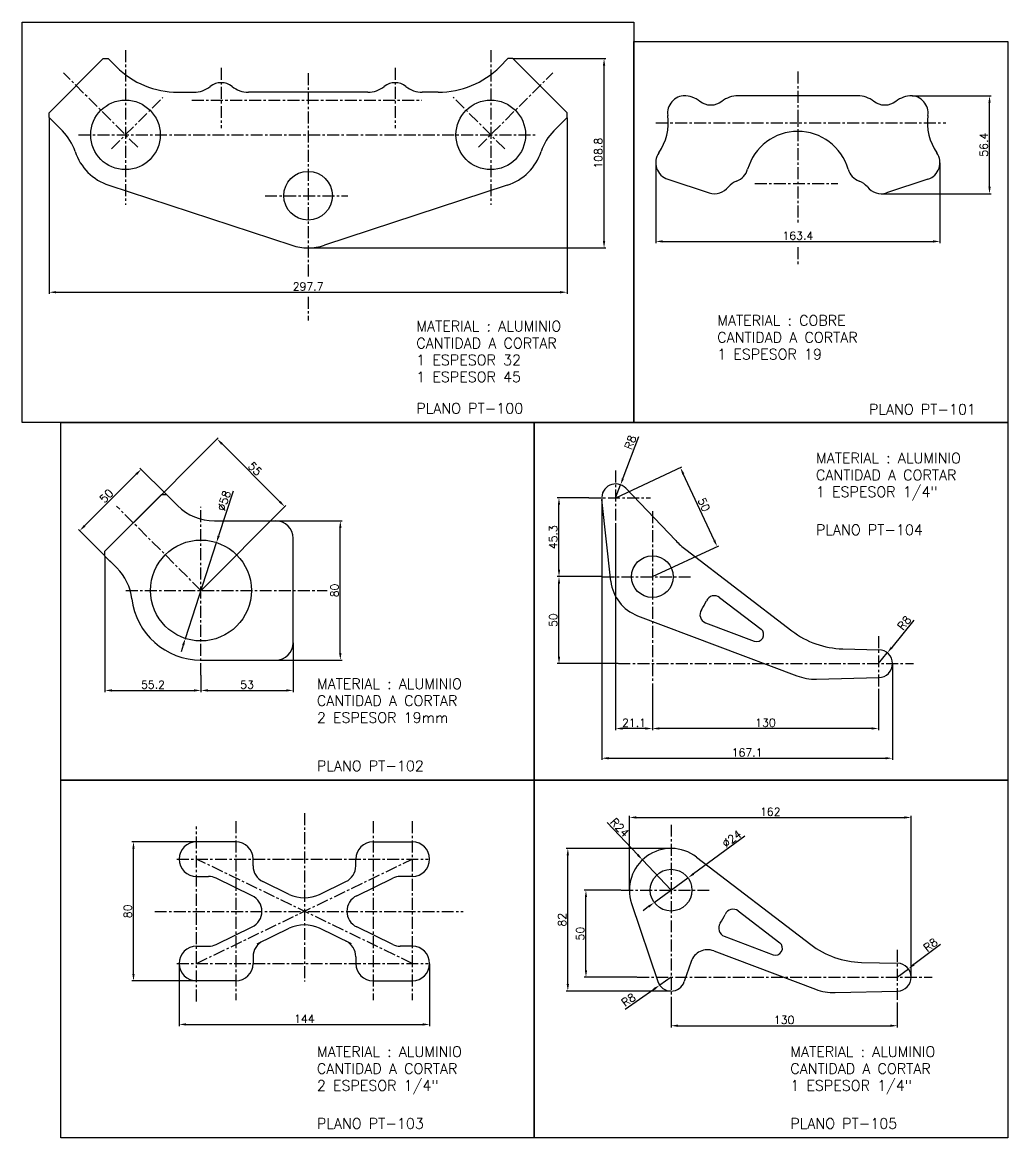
# Model space of a CAD drawing. Extents: x -1050 to 4472, y -2429 to 1188.
# Drawn here: x 390 to 957, y -2201 to -1560 of the extents above; entities that cross this region are included whole.
import ezdxf

# ---------------------------------------------------------------- set-up
doc = ezdxf.new("R2010")
doc.units = 0
doc.header["$LTSCALE"] = 5.5
doc.header["$MEASUREMENT"] = 0
doc.linetypes.add('CENTER', pattern=[2, 1.25, -0.25, 0.25, -0.25])
doc.layers.get('0').update_dxf_attribs({"linetype": 'CONTINUOUS'})
doc.layers.get('DEFPOINTS').update_dxf_attribs({"linetype": 'CONTINUOUS'})
doc.layers.add('CL', color=1, linetype='CENTER')
doc.layers.add('CO', color=3, linetype='CONTINUOUS')
doc.styles.add('ROMANS', font='ROMANS.SHX')
doc.dimstyles.new('2', dxfattribs={"dimscale": 2, "dimtxt": 2.3, "dimasz": 2, "dimexe": 0.5, "dimexo": 0.0625, "dimgap": 0.5, "dimtad": 1, "dimdec": 4, "dimdsep": 46, "dimtxsty": 'ROMANS', "dimcen": -2, "dimclrt": 7, "dimadec": 0, "dimazin": 0, "dimtfac": 0.869565, "dimtdec": 4, "dimtmove": 0, "dimatfit": 3, "dimfxl": 1, "dimtolj": 1, "dimarcsym": 0})

# ---------------------------------------------------------------- blocks, each defined once
blk = doc.blocks.new('*D139')
at = {"layer": 'CO', "color": 0, "lineweight": -2}
for p, q in [((672.26, -1580.73), (725.54, -1580.73)), ((724.54, -1685.57), (724.54, -1584.73)), ((554.54, -1689.57), (725.54, -1689.57))]:
    blk.add_line(p, q, dxfattribs=at)
at = {"layer": 'CO', "color": 0}
for points in [[(723.88, -1584.73), (725.21, -1584.73), (724.54, -1580.73)], [(723.88, -1685.57), (725.21, -1685.57), (724.54, -1689.57)]]:
    blk.add_solid(points, dxfattribs=at)
at = {"layer": 'DEFPOINTS', "color": 0}
for p in [(672.14, -1580.73), (724.54, -1580.73), (554.41, -1689.57)]:
    blk.add_point(p, dxfattribs=at)
at = {"layer": 'CO', "color": 7, "insert": (721.24, -1635.15), "char_height": 4.6, "attachment_point": 5, "rotation": 90, "style": 'ROMANS'}
blk.add_mtext('\\A1;108.8', dxfattribs=at)
blk = doc.blocks.new('*D140')
at = {"layer": 'CO', "color": 0, "lineweight": -2}
for p, q in [((754.26, -1640.73), (754.26, -1686.83)), ((917.64, -1640.73), (917.64, -1686.83)), ((758.26, -1685.83), (913.64, -1685.83))]:
    blk.add_line(p, q, dxfattribs=at)
at = {"layer": 'CO', "color": 0}
for points in [[(758.26, -1685.16), (758.26, -1686.5), (754.26, -1685.83)], [(913.64, -1685.16), (913.64, -1686.5), (917.64, -1685.83)]]:
    blk.add_solid(points, dxfattribs=at)
at = {"layer": 'DEFPOINTS', "color": 0}
for p in [(754.26, -1640.61), (917.64, -1640.61), (917.64, -1685.83)]:
    blk.add_point(p, dxfattribs=at)
at = {"layer": 'CO', "color": 7, "insert": (835.95, -1682.53), "char_height": 4.6, "attachment_point": 5, "style": 'ROMANS'}
blk.add_mtext('\\A1;163.4', dxfattribs=at)
blk = doc.blocks.new('*D141')
at = {"layer": 'CO', "color": 0, "lineweight": -2}
for p, q in [((901.72, -1602.07), (947.14, -1602.07)), ((946.14, -1654.42), (946.14, -1606.07)), ((883.96, -1658.42), (947.14, -1658.42))]:
    blk.add_line(p, q, dxfattribs=at)
at = {"layer": 'CO', "color": 0}
for points in [[(945.48, -1606.07), (946.81, -1606.07), (946.14, -1602.07)], [(945.48, -1654.42), (946.81, -1654.42), (946.14, -1658.42)]]:
    blk.add_solid(points, dxfattribs=at)
at = {"layer": 'DEFPOINTS', "color": 0}
for p in [(901.59, -1602.07), (946.14, -1602.07), (883.84, -1658.42)]:
    blk.add_point(p, dxfattribs=at)
at = {"layer": 'CO', "color": 7, "insert": (942.84, -1630.25), "char_height": 4.6, "attachment_point": 5, "rotation": 90, "style": 'ROMANS'}
blk.add_mtext('\\A1;56.4', dxfattribs=at)
blk = doc.blocks.new('*D143')
at = {"layer": 'CO', "color": 0, "lineweight": -2}
for p, q in [((405.57, -1614.8), (405.57, -1716.04)), ((703.25, -1614.8), (703.25, -1716.04)), ((409.57, -1715.04), (699.25, -1715.04))]:
    blk.add_line(p, q, dxfattribs=at)
at = {"layer": 'CO', "color": 0}
for points in [[(409.57, -1714.37), (409.57, -1715.7), (405.57, -1715.04)], [(699.25, -1714.37), (699.25, -1715.7), (703.25, -1715.04)]]:
    blk.add_solid(points, dxfattribs=at)
at = {"layer": 'DEFPOINTS', "color": 0}
for p in [(405.57, -1614.67), (703.25, -1614.67), (703.25, -1715.04)]:
    blk.add_point(p, dxfattribs=at)
at = {"layer": 'CO', "color": 7, "insert": (554.41, -1711.74), "char_height": 4.6, "attachment_point": 5, "style": 'ROMANS'}
blk.add_mtext('\\A1;297.7', dxfattribs=at)
blk = doc.blocks.new('*D197')
at = {"layer": 'CO', "color": 0, "lineweight": -2}
for p, q in [((535.93, -1846.5), (573.93, -1846.5)), ((572.93, -1922.5), (572.93, -1850.5)), ((535.93, -1926.5), (573.93, -1926.5))]:
    blk.add_line(p, q, dxfattribs=at)
at = {"layer": 'CO', "color": 0}
for points in [[(572.26, -1850.5), (573.59, -1850.5), (572.93, -1846.5)], [(572.26, -1922.5), (573.59, -1922.5), (572.93, -1926.5)]]:
    blk.add_solid(points, dxfattribs=at)
at = {"layer": 'DEFPOINTS', "color": 0}
for p in [(535.8, -1846.5), (572.93, -1846.5), (535.8, -1926.5)]:
    blk.add_point(p, dxfattribs=at)
at = {"layer": 'CO', "color": 7, "insert": (569.63, -1886.5), "char_height": 4.6, "attachment_point": 5, "rotation": 90, "style": 'ROMANS'}
blk.add_mtext('\\A1;80', dxfattribs=at)
blk = doc.blocks.new('*D198')
at = {"layer": 'CO', "color": 0, "lineweight": -2}
for p, q in [((545.8, -1916.62), (545.8, -1944.95)), ((492.8, -1935.26), (492.8, -1944.95)), ((496.8, -1943.95), (541.8, -1943.95))]:
    blk.add_line(p, q, dxfattribs=at)
at = {"layer": 'CO', "color": 0}
for points in [[(496.8, -1943.28), (496.8, -1944.62), (492.8, -1943.95)], [(541.8, -1943.28), (541.8, -1944.62), (545.8, -1943.95)]]:
    blk.add_solid(points, dxfattribs=at)
at = {"layer": 'DEFPOINTS', "color": 0}
for p in [(545.8, -1916.5), (492.8, -1935.13), (545.8, -1943.95)]:
    blk.add_point(p, dxfattribs=at)
at = {"layer": 'CO', "color": 7, "insert": (519.3, -1940.65), "char_height": 4.6, "attachment_point": 5, "style": 'ROMANS'}
blk.add_mtext('\\A1;53', dxfattribs=at)
blk = doc.blocks.new('*D200')
at = {"layer": 'CO', "color": 0, "lineweight": -2}
for p, q in [((425.94, -1849.33), (455.64, -1819.64)), ((472.92, -1831.26), (457.76, -1816.1)), ((437.56, -1866.61), (422.4, -1851.46))]:
    blk.add_line(p, q, dxfattribs=at)
at = {"layer": 'CO', "color": 0}
for points in [[(455.17, -1819.16), (456.11, -1820.11), (458.47, -1816.81)], [(425.47, -1848.86), (426.41, -1849.81), (423.11, -1852.16)]]:
    blk.add_solid(points, dxfattribs=at)
at = {"layer": 'DEFPOINTS', "color": 0}
for p in [(458.47, -1816.81), (473.01, -1831.35), (437.65, -1866.7)]:
    blk.add_point(p, dxfattribs=at)
at = {"layer": 'CO', "color": 7, "insert": (438.46, -1832.15), "char_height": 4.6, "attachment_point": 5, "rotation": 45, "style": 'ROMANS'}
blk.add_mtext('\\A1;50', dxfattribs=at)
blk = doc.blocks.new('*D201')
at = {"layer": 'CO', "color": 0, "lineweight": -2}
for p, q in [((454, -1847.52), (502.8, -1798.72)), ((504.92, -1802.25), (538.16, -1835.49)), ((492.89, -1886.41), (541.69, -1837.61))]:
    blk.add_line(p, q, dxfattribs=at)
at = {"layer": 'CO', "color": 0}
for points in [[(505.4, -1801.78), (504.45, -1802.73), (502.1, -1799.43)], [(538.63, -1835.02), (537.69, -1835.96), (540.99, -1838.32)]]:
    blk.add_solid(points, dxfattribs=at)
at = {"layer": 'DEFPOINTS', "color": 0}
for p in [(540.99, -1838.32), (453.91, -1847.61), (492.8, -1886.5)]:
    blk.add_point(p, dxfattribs=at)
at = {"layer": 'CO', "color": 7, "insert": (523.87, -1816.54), "char_height": 4.6, "attachment_point": 5, "rotation": 315, "style": 'ROMANS'}
blk.add_mtext('\\A1;55', dxfattribs=at)
blk = doc.blocks.new('*D202')
at = {"layer": 'CO', "color": 0, "lineweight": -2}
for p, q in [((511.3, -1829.45), (502.98, -1855.11)), ((483.86, -1914.09), (501.75, -1858.91)), ((482.63, -1917.89), (481.39, -1921.7))]:
    blk.add_line(p, q, dxfattribs=at)
at = {"layer": 'CO', "color": 0}
for points in [[(502.35, -1854.9), (503.62, -1855.31), (501.75, -1858.91)], [(481.99, -1917.68), (483.26, -1918.1), (483.86, -1914.09)]]:
    blk.add_solid(points, dxfattribs=at)
at = {"layer": 'DEFPOINTS', "color": 0}
for p in [(501.75, -1858.91), (483.86, -1914.09)]:
    blk.add_point(p, dxfattribs=at)
at = {"layer": 'CO', "color": 7, "insert": (506.06, -1834.91), "char_height": 4.6, "attachment_point": 5, "rotation": 72.03488, "style": 'ROMANS'}
blk.add_mtext('\\A1;∅58', dxfattribs=at)
blk = doc.blocks.new('*D203')
at = {"layer": 'CO', "color": 0, "lineweight": -2}
for p, q in [((437.65, -1866.83), (437.65, -1944.95)), ((492.8, -1935.26), (492.8, -1944.95)), ((441.65, -1943.95), (488.8, -1943.95))]:
    blk.add_line(p, q, dxfattribs=at)
at = {"layer": 'CO', "color": 0}
for points in [[(441.65, -1943.28), (441.65, -1944.62), (437.65, -1943.95)], [(488.8, -1943.28), (488.8, -1944.62), (492.8, -1943.95)]]:
    blk.add_solid(points, dxfattribs=at)
at = {"layer": 'DEFPOINTS', "color": 0}
for p in [(437.65, -1866.7), (492.8, -1935.13), (492.8, -1943.95)]:
    blk.add_point(p, dxfattribs=at)
at = {"layer": 'CO', "color": 7, "insert": (465.23, -1940.65), "char_height": 4.6, "attachment_point": 5, "style": 'ROMANS'}
blk.add_mtext('\\A1;55.2', dxfattribs=at)
blk = doc.blocks.new('*D204')
at = {"layer": 'CO', "color": 0, "lineweight": -2}
for p, q in [((480.28, -2101.06), (480.28, -2136.95)), ((624.28, -2101.06), (624.28, -2136.95)), ((484.28, -2135.95), (620.28, -2135.95))]:
    blk.add_line(p, q, dxfattribs=at)
at = {"layer": 'CO', "color": 0}
for points in [[(484.28, -2135.28), (484.28, -2136.62), (480.28, -2135.95)], [(620.28, -2135.28), (620.28, -2136.62), (624.28, -2135.95)]]:
    blk.add_solid(points, dxfattribs=at)
at = {"layer": 'DEFPOINTS', "color": 0}
for p in [(480.28, -2100.94), (624.28, -2100.94), (624.28, -2135.95)]:
    blk.add_point(p, dxfattribs=at)
at = {"layer": 'CO', "color": 7, "insert": (552.28, -2132.65), "char_height": 4.6, "attachment_point": 5, "style": 'ROMANS'}
blk.add_mtext('\\A1;144', dxfattribs=at)
blk = doc.blocks.new('*D205')
at = {"layer": 'CO', "color": 0, "lineweight": -2}
for p, q in [((490.16, -2030.94), (453.03, -2030.94)), ((454.03, -2106.94), (454.03, -2034.94)), ((490.16, -2110.94), (453.03, -2110.94))]:
    blk.add_line(p, q, dxfattribs=at)
at = {"layer": 'CO', "color": 0}
for points in [[(453.36, -2034.94), (454.69, -2034.94), (454.03, -2030.94)], [(453.36, -2106.94), (454.69, -2106.94), (454.03, -2110.94)]]:
    blk.add_solid(points, dxfattribs=at)
at = {"layer": 'DEFPOINTS', "color": 0}
for p in [(454.03, -2030.94), (490.28, -2030.94), (490.28, -2110.94)]:
    blk.add_point(p, dxfattribs=at)
at = {"layer": 'CO', "color": 7, "insert": (450.73, -2070.94), "char_height": 4.6, "attachment_point": 5, "rotation": 90, "style": 'ROMANS'}
blk.add_mtext('\\A1;80', dxfattribs=at)
blk = doc.blocks.new('*D221')
at = {"layer": 'CO', "color": 0, "lineweight": -2}
for p, q in [((763.09, -2126.79), (763.09, -2137.7)), ((893.09, -2124.14), (893.09, -2137.7)), ((767.09, -2136.7), (889.09, -2136.7))]:
    blk.add_line(p, q, dxfattribs=at)
at = {"layer": 'CO', "color": 0}
for points in [[(767.09, -2136.03), (767.09, -2137.36), (763.09, -2136.7)], [(889.09, -2136.03), (889.09, -2137.36), (893.09, -2136.7)]]:
    blk.add_solid(points, dxfattribs=at)
at = {"layer": 'DEFPOINTS', "color": 0}
for p in [(763.09, -2126.67), (893.09, -2124.02), (893.09, -2136.7)]:
    blk.add_point(p, dxfattribs=at)
at = {"layer": 'CO', "color": 7, "insert": (828.09, -2133.4), "char_height": 4.6, "attachment_point": 5, "style": 'ROMANS'}
blk.add_mtext('\\A1;130', dxfattribs=at)
blk = doc.blocks.new('*D222')
at = {"layer": 'CO', "color": 0, "lineweight": -2}
for p, q in [((734.21, -2058.79), (713.13, -2058.79)), ((714.13, -2104.79), (714.13, -2062.79)), ((743.4, -2108.79), (713.13, -2108.79))]:
    blk.add_line(p, q, dxfattribs=at)
at = {"layer": 'CO', "color": 0}
for points in [[(713.47, -2062.79), (714.8, -2062.79), (714.13, -2058.79)], [(713.47, -2104.79), (714.8, -2104.79), (714.13, -2108.79)]]:
    blk.add_solid(points, dxfattribs=at)
at = {"layer": 'DEFPOINTS', "color": 0}
for p in [(714.13, -2058.79), (734.34, -2058.79), (743.52, -2108.79)]:
    blk.add_point(p, dxfattribs=at)
at = {"layer": 'CO', "color": 7, "insert": (710.83, -2083.79), "char_height": 4.6, "attachment_point": 5, "rotation": 90, "style": 'ROMANS'}
blk.add_mtext('\\A1;50', dxfattribs=at)
blk = doc.blocks.new('*D223')
at = {"layer": 'CO', "color": 0, "lineweight": -2}
for p, q in [((805.49, -2027.81), (776.01, -2049.36)), ((753.4, -2065.87), (772.78, -2051.71)), ((750.17, -2068.23), (746.94, -2070.59))]:
    blk.add_line(p, q, dxfattribs=at)
at = {"layer": 'CO', "color": 0}
for points in [[(775.62, -2048.82), (776.4, -2049.89), (772.78, -2051.71)], [(749.78, -2067.7), (750.56, -2068.77), (753.4, -2065.87)]]:
    blk.add_solid(points, dxfattribs=at)
at = {"layer": 'DEFPOINTS', "color": 0}
for p in [(772.78, -2051.71), (753.4, -2065.87)]:
    blk.add_point(p, dxfattribs=at)
at = {"layer": 'CO', "color": 7, "insert": (797.96, -2029.23), "char_height": 4.6, "attachment_point": 5, "rotation": 36.154, "style": 'ROMANS'}
blk.add_mtext('\\A1;∅24', dxfattribs=at)
blk = doc.blocks.new('*D224')
at = {"layer": 'CO', "color": 0, "lineweight": -2}
for p, q in [((726.33, -2019.85), (743.87, -2038.43)), ((763.09, -2058.79), (746.62, -2041.34))]:
    blk.add_line(p, q, dxfattribs=at)
at = {"layer": 'CO', "color": 0}
blk.add_solid([(744.36, -2037.98), (743.39, -2038.89), (746.62, -2041.34)], dxfattribs=at)
at = {"layer": 'DEFPOINTS', "color": 0}
for p in [(746.62, -2041.34), (763.09, -2058.79)]:
    blk.add_point(p, dxfattribs=at)
at = {"layer": 'CO', "color": 7, "insert": (733.55, -2022.69), "char_height": 4.6, "attachment_point": 5, "rotation": 313.34782, "style": 'ROMANS'}
blk.add_mtext('\\A1;R24', dxfattribs=at)
blk = doc.blocks.new('*D225')
at = {"layer": 'CO', "color": 0, "lineweight": -2}
for p, q in [((763.09, -2108.79), (756.53, -2113.37)), ((736.65, -2127.21), (753.24, -2115.65))]:
    blk.add_line(p, q, dxfattribs=at)
at = {"layer": 'CO', "color": 0}
blk.add_solid([(752.86, -2115.11), (753.62, -2116.2), (756.53, -2113.37)], dxfattribs=at)
at = {"layer": 'DEFPOINTS', "color": 0}
for p in [(763.09, -2108.79), (756.53, -2113.37)]:
    blk.add_point(p, dxfattribs=at)
at = {"layer": 'CO', "color": 7, "insert": (738.64, -2121.8), "char_height": 4.6, "attachment_point": 5, "rotation": 34.85488, "style": 'ROMANS'}
blk.add_mtext('\\A1;R8', dxfattribs=at)
blk = doc.blocks.new('*D226')
at = {"layer": 'CO', "color": 0, "lineweight": -2}
for p, q in [((762.97, -2034.79), (702.72, -2034.79)), ((703.72, -2112.79), (703.72, -2038.79)), ((762.97, -2116.79), (702.72, -2116.79))]:
    blk.add_line(p, q, dxfattribs=at)
at = {"layer": 'CO', "color": 0}
for points in [[(703.05, -2038.79), (704.38, -2038.79), (703.72, -2034.79)], [(703.05, -2112.79), (704.38, -2112.79), (703.72, -2116.79)]]:
    blk.add_solid(points, dxfattribs=at)
at = {"layer": 'DEFPOINTS', "color": 0}
for p in [(703.72, -2034.79), (763.09, -2034.79), (763.09, -2116.79)]:
    blk.add_point(p, dxfattribs=at)
at = {"layer": 'CO', "color": 7, "insert": (700.42, -2075.79), "char_height": 4.6, "attachment_point": 5, "rotation": 90, "style": 'ROMANS'}
blk.add_mtext('\\A1;82', dxfattribs=at)
blk = doc.blocks.new('*D227')
at = {"layer": 'CO', "color": 0, "lineweight": -2}
for p, q in [((739.09, -2058.67), (739.09, -2015.98)), ((743.09, -2016.98), (897.09, -2016.98)), ((901.09, -2108.67), (901.09, -2015.98))]:
    blk.add_line(p, q, dxfattribs=at)
at = {"layer": 'CO', "color": 0}
for points in [[(743.09, -2016.31), (743.09, -2017.64), (739.09, -2016.98)], [(897.09, -2016.31), (897.09, -2017.64), (901.09, -2016.98)]]:
    blk.add_solid(points, dxfattribs=at)
at = {"layer": 'DEFPOINTS', "color": 0}
for p in [(901.09, -2016.98), (739.09, -2058.79), (901.09, -2108.79)]:
    blk.add_point(p, dxfattribs=at)
at = {"layer": 'CO', "color": 7, "insert": (820.09, -2013.68), "char_height": 4.6, "attachment_point": 5, "style": 'ROMANS'}
blk.add_mtext('\\A1;162', dxfattribs=at)
blk = doc.blocks.new('*D228')
at = {"layer": 'CO', "color": 0, "lineweight": -2}
for p, q in [((918, -2089.96), (902.66, -2101.56)), ((893.09, -2108.79), (899.47, -2103.97))]:
    blk.add_line(p, q, dxfattribs=at)
at = {"layer": 'CO', "color": 0}
blk.add_solid([(902.26, -2101.02), (903.06, -2102.09), (899.47, -2103.97)], dxfattribs=at)
at = {"layer": 'DEFPOINTS', "color": 0}
for p in [(893.09, -2108.79), (899.47, -2103.97)]:
    blk.add_point(p, dxfattribs=at)
at = {"layer": 'CO', "color": 7, "insert": (912.24, -2090.17), "char_height": 4.6, "attachment_point": 5, "rotation": 37.09615, "style": 'ROMANS'}
blk.add_mtext('\\A1;R8', dxfattribs=at)
blk = doc.blocks.new('*D229')
at = {"layer": 'CO', "color": 0, "lineweight": -2}
for p, q in [((902.7, -1903.52), (889.91, -1919.25)), ((882.34, -1928.55), (887.38, -1922.35))]:
    blk.add_line(p, q, dxfattribs=at)
at = {"layer": 'CO', "color": 0}
blk.add_solid([(889.39, -1918.82), (890.43, -1919.67), (887.38, -1922.35)], dxfattribs=at)
at = {"layer": 'DEFPOINTS', "color": 0}
for p in [(887.38, -1922.35), (882.34, -1928.55)]:
    blk.add_point(p, dxfattribs=at)
at = {"layer": 'CO', "color": 7, "insert": (897.16, -1905.1), "char_height": 4.6, "attachment_point": 5, "rotation": 50.86909, "style": 'ROMANS'}
blk.add_mtext('\\A1;R8', dxfattribs=at)
blk = doc.blocks.new('*D230')
at = {"layer": 'CO', "color": 0, "lineweight": -2}
for p, q in [((752.34, -1946.55), (752.34, -1966.83)), ((882.34, -1943.9), (882.34, -1966.83)), ((878.34, -1965.83), (756.34, -1965.83))]:
    blk.add_line(p, q, dxfattribs=at)
at = {"layer": 'CO', "color": 0}
for points in [[(756.34, -1965.16), (756.34, -1966.49), (752.34, -1965.83)], [(878.34, -1965.16), (878.34, -1966.49), (882.34, -1965.83)]]:
    blk.add_solid(points, dxfattribs=at)
at = {"layer": 'DEFPOINTS', "color": 0}
for p in [(752.34, -1946.43), (882.34, -1943.78), (752.34, -1965.83)]:
    blk.add_point(p, dxfattribs=at)
at = {"layer": 'CO', "color": 7, "insert": (817.34, -1962.53), "char_height": 4.6, "attachment_point": 5, "style": 'ROMANS'}
blk.add_mtext('\\A1;130', dxfattribs=at)
blk = doc.blocks.new('*D231')
at = {"layer": 'CO', "color": 0, "lineweight": -2}
for p, q in [((731.2, -1848.59), (731.2, -1966.83)), ((752.34, -1946.55), (752.34, -1966.83)), ((748.34, -1965.83), (735.2, -1965.83))]:
    blk.add_line(p, q, dxfattribs=at)
at = {"layer": 'CO', "color": 0}
for points in [[(735.2, -1965.16), (735.2, -1966.49), (731.2, -1965.83)], [(748.34, -1965.16), (748.34, -1966.49), (752.34, -1965.83)]]:
    blk.add_solid(points, dxfattribs=at)
at = {"layer": 'DEFPOINTS', "color": 0}
for p in [(731.2, -1848.46), (752.34, -1946.43), (731.2, -1965.83)]:
    blk.add_point(p, dxfattribs=at)
at = {"layer": 'CO', "color": 7, "insert": (741.77, -1962.53), "char_height": 4.6, "attachment_point": 5, "style": 'ROMANS'}
blk.add_mtext('\\A1;21.1', dxfattribs=at)
blk = doc.blocks.new('*D232')
at = {"layer": 'CO', "color": 0, "lineweight": -2}
for p, q in [((723.46, -1878.55), (697.64, -1878.55)), ((698.64, -1924.55), (698.64, -1882.55)), ((732.65, -1928.55), (697.64, -1928.55))]:
    blk.add_line(p, q, dxfattribs=at)
at = {"layer": 'CO', "color": 0}
for points in [[(697.97, -1882.55), (699.31, -1882.55), (698.64, -1878.55)], [(697.97, -1924.55), (699.31, -1924.55), (698.64, -1928.55)]]:
    blk.add_solid(points, dxfattribs=at)
at = {"layer": 'DEFPOINTS', "color": 0}
for p in [(698.64, -1878.55), (723.58, -1878.55), (732.77, -1928.55)]:
    blk.add_point(p, dxfattribs=at)
at = {"layer": 'CO', "color": 7, "insert": (695.34, -1903.55), "char_height": 4.6, "attachment_point": 5, "rotation": 90, "style": 'ROMANS'}
blk.add_mtext('\\A1;50', dxfattribs=at)
blk = doc.blocks.new('*D233')
at = {"layer": 'CO', "color": 0, "lineweight": -2}
for p, q in [((715.7, -1833.24), (697.64, -1833.24)), ((698.64, -1874.55), (698.64, -1837.24)), ((723.33, -1878.55), (697.64, -1878.55))]:
    blk.add_line(p, q, dxfattribs=at)
at = {"layer": 'CO', "color": 0}
for points in [[(697.97, -1837.24), (699.31, -1837.24), (698.64, -1833.24)], [(697.97, -1874.55), (699.31, -1874.55), (698.64, -1878.55)]]:
    blk.add_solid(points, dxfattribs=at)
at = {"layer": 'DEFPOINTS', "color": 0}
for p in [(698.64, -1833.24), (715.83, -1833.24), (723.46, -1878.55)]:
    blk.add_point(p, dxfattribs=at)
at = {"layer": 'CO', "color": 7, "insert": (695.34, -1855.9), "char_height": 4.6, "attachment_point": 5, "rotation": 90, "style": 'ROMANS'}
blk.add_mtext('\\A1;45.3', dxfattribs=at)
blk = doc.blocks.new('*D234')
at = {"layer": 'CO', "color": 0, "lineweight": -2}
for p, q in [((731.32, -1833.19), (769.31, -1815.47)), ((787.85, -1857.58), (770.1, -1819.52)), ((752.45, -1878.5), (790.44, -1860.78))]:
    blk.add_line(p, q, dxfattribs=at)
at = {"layer": 'CO', "color": 0}
for points in [[(770.7, -1819.23), (769.49, -1819.8), (768.41, -1815.89)], [(788.45, -1857.3), (787.24, -1857.86), (789.54, -1861.21)]]:
    blk.add_solid(points, dxfattribs=at)
at = {"layer": 'DEFPOINTS', "color": 0}
for p in [(768.41, -1815.89), (731.2, -1833.24), (752.34, -1878.55)]:
    blk.add_point(p, dxfattribs=at)
at = {"layer": 'CO', "color": 7, "insert": (781.96, -1837.15), "char_height": 4.6, "attachment_point": 5, "rotation": 295, "style": 'ROMANS'}
blk.add_mtext('\\A1;50', dxfattribs=at)
blk = doc.blocks.new('*D235')
at = {"layer": 'CO', "color": 0, "lineweight": -2}
for p, q in [((744.4, -1798.08), (735.42, -1822)), ((731.2, -1833.24), (734.02, -1825.75))]:
    blk.add_line(p, q, dxfattribs=at)
at = {"layer": 'CO', "color": 0}
blk.add_solid([(734.8, -1821.77), (736.04, -1822.24), (734.02, -1825.75)], dxfattribs=at)
at = {"layer": 'DEFPOINTS', "color": 0}
for p in [(734.02, -1825.75), (731.2, -1833.24)]:
    blk.add_point(p, dxfattribs=at)
at = {"layer": 'CO', "color": 7, "insert": (739.65, -1801.34), "char_height": 4.6, "attachment_point": 5, "rotation": 69.43167, "style": 'ROMANS'}
blk.add_mtext('\\A1;R8', dxfattribs=at)
blk = doc.blocks.new('*D236')
at = {"layer": 'CO', "color": 0, "lineweight": -2}
for p, q in [((723.2, -1833.36), (723.2, -1983.92)), ((890.34, -1928.68), (890.34, -1983.92)), ((727.2, -1982.92), (886.34, -1982.92))]:
    blk.add_line(p, q, dxfattribs=at)
at = {"layer": 'CO', "color": 0}
for points in [[(727.2, -1982.26), (727.2, -1983.59), (723.2, -1982.92)], [(886.34, -1982.26), (886.34, -1983.59), (890.34, -1982.92)]]:
    blk.add_solid(points, dxfattribs=at)
at = {"layer": 'DEFPOINTS', "color": 0}
for p in [(723.2, -1833.24), (890.34, -1928.55), (890.34, -1982.92)]:
    blk.add_point(p, dxfattribs=at)
at = {"layer": 'CO', "color": 7, "insert": (806.77, -1979.62), "char_height": 4.6, "attachment_point": 5, "style": 'ROMANS'}
blk.add_mtext('\\A1;167.1', dxfattribs=at)

msp = doc.modelspace()

# ---------------------------------------------------------------- linework, layer by layer
for p, q in [((405.57131, -1611.84568), (436.684, -1580.73298)), ((436.684, -1580.73298), (439.51243, -1580.73298)), ((444.20839, -1585.42894), (439.51243, -1580.73298)), ((664.61546, -1585.42894), (669.31142, -1580.73298)), ((672.13985, -1580.73298), (669.31142, -1580.73298)), ((703.25255, -1611.84568), (672.13985, -1580.73298)), ((479.56373, -1600.0736), (488.76744, -1600.0736)), ((588.76744, -1600.0736), (520.05641, -1600.0736)), ((629.26012, -1600.0736), (620.05641, -1600.0736)), ((405.57131, -1614.6741), (405.57131, -1611.84568)), ((413.15082, -1622.25362), (405.57131, -1614.6741)), ((695.67303, -1622.25362), (703.25255, -1614.6741)), ((703.25255, -1614.6741), (703.25255, -1611.84568)), ((439.89779, -1653.55172), (545.05376, -1688.07666)), ((668.92606, -1653.55172), (563.77009, -1688.07666)), ((761.13635, -1650.11056), (784.93855, -1657.92533)), ((910.75913, -1650.11056), (886.95693, -1657.92533)), ((437.6499, -1863.87206), (470.17681, -1831.34515)), ((470.17681, -1831.34515), (473.00524, -1831.34515)), ((479.37277, -1837.71268), (473.00524, -1831.34515)), ((765.71908, -1857.8156), (736.99188, -1827.71533)), ((728.48212, -1881.2031), (723.25345, -1834.12167)), ((500.58597, -1846.49948), (535.80423, -1846.49948)), ((545.80423, -1916.49948), (545.80423, -1856.49948)), ((437.6499, -1866.70049), (437.6499, -1863.87206)), ((771.4988, -1862.99864), (832.58347, -1909.75549)), ((442.65389, -1871.70448), (437.6499, -1866.70049)), ((444.50794, -1873.55853), (437.6499, -1866.70049)), ((790.97798, -1890.50212), (814.76675, -1908.71107)), ((743.86101, -1901.00807), (835.31898, -1935.52557)), ((782.89498, -1905.05152), (810.92307, -1915.62971)), ((861.72444, -1920.0361), (882.53548, -1920.55654)), ((492.80423, -1926.49948), (535.80423, -1926.49948)), ((846.66206, -1937.44865), (882.53548, -1936.55154)), ((512.87954, -2030.93977), (490.28319, -2030.93977)), ((591.68685, -2030.93977), (614.28319, -2030.93977)), ((522.78319, -2044.84057), (522.78319, -2040.93977)), ((581.78319, -2044.84057), (581.78319, -2040.93977)), ((777.67806, -2039.73659), (843.33838, -2089.99584)), ((490.28319, -2050.93977), (497.17818, -2050.93977)), ((614.28319, -2050.93977), (607.38821, -2050.93977)), ((522.20045, -2061.93818), (501.53378, -2051.93818)), ((543.57197, -2061.17009), (528.42758, -2053.84216)), ((560.99441, -2061.17009), (576.1388, -2053.84216)), ((582.36593, -2061.93818), (603.0326, -2051.93818)), ((740.35237, -2066.4744), (755.51105, -2111.3544)), ((801.7329, -2070.74247), (825.52167, -2088.95143)), ((501.53378, -2089.94136), (522.20045, -2079.94136)), ((525.13729, -2089.62946), (543.57197, -2080.70945)), ((579.42909, -2089.62946), (560.99441, -2080.70945)), ((603.0326, -2089.94136), (582.36593, -2079.94136)), ((793.64989, -2085.29188), (821.67798, -2095.87007)), ((490.28319, -2090.93977), (497.17818, -2090.93977)), ((614.28319, -2090.93977), (607.38821, -2090.93977)), ((787.56423, -2093.68357), (846.07389, -2115.76593)), ((522.78319, -2097.03897), (522.78319, -2100.93977)), ((581.78319, -2097.03897), (581.78319, -2100.93977)), ((774.55903, -2099.83942), (770.66973, -2111.3544)), ((872.47936, -2100.27646), (893.29039, -2100.7969)), ((512.87954, -2110.93977), (490.28319, -2110.93977)), ((591.68685, -2110.93977), (614.28319, -2110.93977)), ((857.41697, -2117.68901), (893.29039, -2116.7919))]:
    msp.add_line(p, q)
msp.add_lwpolyline([(901.59223, -1602.06985, 0.17066111), (892.20554, -1605.36985, -0.351561525), (879.68995, -1605.36985, 0.17066111), (870.30325, -1602.06985), (801.59223, -1602.06985, 0.17066111), (792.20554, -1605.36985, -0.351561525), (779.68995, -1605.36985, 0.17066111), (770.30325, -1602.06985)], format="xyb")
for centre, radius in [((449.41193, -1624.5736), 20), ((659.41193, -1624.5736), 20), ((554.41193, -1659.5736), 14), ((492.80423, -1886.49948), 29), ((752.33548, -1878.55404), 12), ((763.09039, -2058.7944), 12)]:
    msp.add_circle(centre, radius)
for centre, radius, start, end in [((479.56373, -1550.0736), 50, 225, 270), ((629.26012, -1550.0736), 50, 270, 315), ((504.41193, -1604.5736), 10, 51.2605754, 128.7394246), ((604.41193, -1604.5736), 10, 51.2605754, 128.7394246), ((488.76744, -1585.0736), 15, 270, 308.7394246), ((520.05641, -1585.0736), 15, 231.2605754, 270), ((588.76744, -1585.0736), 15, 270, 308.7394246), ((620.05641, -1585.0736), 15, 231.2605754, 270), ((620.05641, -1585.0736), 15, 231.2605754, 270), ((771.07255, -1612.06985), 10, 90, 187.80502534), ((900.82294, -1612.06985), 10, 352.19497466, 90), ((730.94774, -1617.56985), 30.5, 325.32775586, 7.80502534), ((940.94774, -1617.56985), 30.5, 172.19497466, 214.67224414), ((391.93762, -1643.46682), 30, 18.1969713, 45), ((716.88623, -1643.46682), 30, 135, 161.8030287), ((835.94774, -1652.56985), 30, 15.84442837, 164.15557163), ((449.41193, -1624.5736), 30.5, 198.1969713, 251.82388801), ((659.41193, -1624.5736), 30.5, 288.17611199, 341.8030287), ((764.25574, -1640.60954), 10, 145.32775586, 251.82388801), ((907.63974, -1640.60954), 10, 288.17611199, 34.67224414), ((797.46748, -1641.6488), 10, 288.90579738, 344.15557163), ((874.428, -1641.6488), 10, 195.84442837, 251.09420262), ((803.94774, -1660.56985), 10, 108.90579738, 142.60712094), ((867.94774, -1660.56985), 10, 37.39287906, 71.09420262), ((788.05794, -1648.42431), 10, 251.82388801, 322.60712094), ((883.83754, -1648.42431), 10, 217.39287906, 288.17611199), ((554.41193, -1659.5736), 30, 251.82388801, 288.17611199), ((731.20456, -1833.23865), 8, 43.66292488, 186.33707512), ((500.58597, -1816.49948), 30, 225, 270), ((535.80423, -1856.49948), 10, 0, 90), ((801.88978, -1823.29488), 50, 223.66292488, 232.56799155), ((423.29473, -1894.77173), 30, 6.7867893, 45), ((752.33548, -1878.55404), 24, 186.33707512, 249.32280025), ((492.80423, -1886.49948), 40, 186.7867893, 270), ((787.93889, -1894.47249), 5, 52.56799155, 155.91035535), ((784.66049, -1900.3736), 5, 145.98043645, 249.32280025), ((752.33548, -1878.55404), 34, 325.98043645, 335.91035535), ((812.33548, -1911.88737), 4, 249.32280025, 52.56799155), ((862.97444, -1870.05173), 50, 232.56799155, 268.56745626), ((535.80423, -1916.49948), 10, 270, 0), ((882.33548, -1928.55404), 8, 271.43254374, 88.56745626), ((845.91206, -1907.45803), 30, 249.32280025, 271.43254374), ((490.28319, -2040.93977), 10, 90, 270), ((512.78319, -2040.93977), 10, 0, 90), ((591.78319, -2040.93977), 10, 90, 180), ((614.28319, -2040.93977), 10, 270, 90), ((763.09039, -2058.7944), 24, 52.56799155, 198.66292488), ((532.78319, -2044.84057), 10, 180, 244.17900803), ((571.78319, -2044.84057), 10, 295.82099197, 0), ((497.17818, -2060.93977), 10, 64.17900803, 90), ((607.38821, -2060.93977), 10, 90, 115.82099197), ((517.84484, -2070.93977), 10, 295.82099197, 64.17900803), ((552.28319, -2043.16691), 20, 244.17900803, 295.82099197), ((586.72154, -2070.93977), 10, 115.82099197, 244.17900803), ((798.6938, -2074.71285), 5, 52.56799155, 155.91035535), ((763.09039, -2058.7944), 34, 325.98043645, 335.91035535), ((552.28319, -2098.71263), 20, 64.17900803, 115.82099197), ((795.41541, -2080.61396), 5, 145.98043645, 249.32280025), ((497.17818, -2080.93977), 10, 270, 295.82099197), ((532.78319, -2097.03897), 10, 115.82099197, 180), ((571.78319, -2097.03897), 10, 0, 64.17900803), ((607.38821, -2080.93977), 10, 244.17900803, 270), ((823.09039, -2092.12773), 4, 249.32280025, 52.56799155), ((873.72936, -2050.29209), 50, 232.56799155, 268.56745626), ((490.28319, -2100.93977), 10, 90, 270), ((614.28319, -2100.93977), 10, 270, 90), ((784.03321, -2103.03942), 10, 69.32280025, 161.33707512), ((512.78319, -2100.93977), 10, 270, 0), ((591.78319, -2100.93977), 10, 180, 270), ((893.09039, -2108.7944), 8, 271.43254374, 88.56745626), ((763.09039, -2108.7944), 8, 198.66292488, 341.33707512), ((856.66697, -2087.69839), 30, 249.32280025, 271.43254374)]:
    msp.add_arc(centre, radius, start, end)
at = {"layer": 'CL'}
for p, q in [((449.41193, -1575.94174), (449.41193, -1664.89122)), ((659.41193, -1575.94174), (659.41193, -1664.89122)), ((456.48299, -1631.64467), (413.80643, -1588.9681)), ((504.41193, -1585.99138), (504.41193, -1620.72321)), ((554.41193, -1589.14219), (554.41193, -1707.16252)), ((604.41193, -1585.99138), (604.41193, -1620.72321)), ((652.34086, -1631.64467), (695.01742, -1588.9681)), ((835.94774, -1588.23758), (835.94774, -1675.90582)), ((441.36839, -1632.61713), (470.94601, -1603.03952)), ((487.55646, -1604.5736), (619.77273, -1604.5736)), ((667.45546, -1632.61713), (637.87785, -1603.03952)), ((754.39162, -1617.56985), (920.95598, -1617.56985)), ((422.40857, -1624.5736), (686.24692, -1624.5736)), ((811.17727, -1652.56985), (858.84842, -1652.56985)), ((529.64145, -1659.5736), (577.3126, -1659.5736)), ((835.94774, -1689.20521), (835.94774, -1700.03471)), ((554.41193, -1717.68772), (554.41193, -1731.35362)), ((731.20456, -1817.47652), (731.20456, -1848.46081)), ((715.82806, -1833.23865), (751.33463, -1833.23865)), ((492.80423, -1886.49948), (444.35577, -1838.05102)), ((492.80423, -1935.13134), (492.80423, -1838.37347)), ((752.33548, -1840.89373), (752.33548, -1946.42843)), ((723.58243, -1878.55404), (774.19216, -1878.55404)), ((449.56886, -1886.49948), (565.43693, -1886.49948)), ((882.33548, -1912.79191), (882.33548, -1943.7762)), ((732.77008, -1928.55404), (902.46554, -1928.55404)), ((512.78319, -2019.19273), (512.78319, -2121.94973)), ((552.28319, -2014.52132), (552.28319, -2111.25739)), ((591.78319, -2019.19273), (591.78319, -2121.94973)), ((614.28319, -2019.19273), (614.28319, -2121.94973)), ((490.28319, -2122.74451), (490.28319, -2022.08593)), ((763.09039, -2021.13408), (763.09039, -2126.66878)), ((478.89897, -2040.93977), (623.38857, -2040.93977)), ((490.28319, -2100.93977), (614.28319, -2040.93977)), ((614.28319, -2100.93977), (490.28319, -2040.93977)), ((734.33735, -2058.7944), (784.94707, -2058.7944)), ((466.20793, -2070.93977), (643.46011, -2070.93977)), ((893.09039, -2093.03227), (893.09039, -2124.01656)), ((478.89897, -2100.93977), (623.38857, -2100.93977)), ((743.525, -2108.7944), (913.22045, -2108.7944))]:
    msp.add_line(p, q, dxfattribs=at)
at = {"layer": 'CO'}
for points in [[(390.11387, -1559.86764), (741.57464, -1559.86764), (741.57464, -1789.93571), (390.11387, -1789.93571)], [(741.57464, -1570.99258), (956.58063, -1570.99258), (956.58063, -1789.93571), (741.57464, -1789.93571)], [(412.29103, -1789.93571), (684.43583, -1789.93571), (684.43583, -1995.50037), (412.29103, -1995.50037)], [(684.43583, -1789.93571), (956.58063, -1789.93571), (956.58063, -1995.50037), (684.43583, -1995.50037)], [(412.29103, -1995.50037), (684.43583, -1995.50037), (684.43583, -2201.06504), (412.29103, -2201.06504)], [(684.43583, -1995.50037), (956.58063, -1995.50037), (956.58063, -2201.06504), (684.43583, -2201.06504)]]:
    msp.add_lwpolyline(points, close=True, dxfattribs=at)

# ---------------------------------------------------------------- texts
at = {"layer": 'CO', "style": 'ROMANS'}
for s, p in [('MATERIAL : COBRE', (789.60852, -1734.23953)), ('MATERIAL : ALUMINIO', (616.61237, -1737.57481)), ('CANTIDAD A CORTAR', (616.61237, -1747.28909)), ('CANTIDAD A CORTAR', (789.60852, -1743.95382)), ('1 ESPESOR 19', (789.60852, -1753.6681)), ('1 ESPESOR 32', (616.61237, -1757.00338)), ('1 ESPESOR 45', (616.61237, -1766.71766)), ('PLANO PT-100', (616.61237, -1784.76198)), ('PLANO PT-101', (876.83789, -1785.36468)), ('MATERIAL : ALUMINIO', (846.36907, -1813.37086)), ('CANTIDAD A CORTAR', (846.36907, -1823.08515)), ('1 ESPESOR 1/4"', (846.36907, -1832.79943)), ('PLANO PT-104', (846.36907, -1854.62377)), ('MATERIAL : ALUMINIO', (559.47356, -1943.13947)), ('CANTIDAD A CORTAR', (559.47356, -1952.85375)), ('2 ESPESOR 19mm', (559.47356, -1962.56804)), ('PLANO PT-102', (559.47356, -1990.32664)), ('MATERIAL : ALUMINIO', (559.47356, -2154.63839)), ('MATERIAL : ALUMINIO', (831.61836, -2154.63839)), ('CANTIDAD A CORTAR', (559.47356, -2164.35268)), ('CANTIDAD A CORTAR', (831.61836, -2164.35268)), ('2 ESPESOR 1/4"', (559.47356, -2174.06696)), ('1 ESPESOR 1/4"', (831.61836, -2174.06696)), ('PLANO PT-103', (559.47356, -2195.8913)), ('PLANO PT-105', (831.61836, -2195.8913))]:
    msp.add_text(s, height=6, dxfattribs=at).set_placement(p)

# ---------------------------------------------------------------- dimensions: what is measured, and where the dimension line sits
at = {"layer": 'CO'}
for base, p1, p2, picture, middle in [((724.54241, -1580.73298), (554.41193, -1689.5736), (672.13985, -1580.73298), '*D139', (721.24241, -1635.15329)), ((946.14483, -1602.06985), (883.83754, -1658.42431), (901.59223, -1602.06985), '*D141', (942.84483, -1630.24708)), ((698.63881, -1833.23865), (723.45743, -1878.55404), (715.82806, -1833.23865), '*D233', (695.33881, -1855.89634))]:
    dim = msp.add_linear_dim(base=base, p1=p1, p2=p2, angle=90, dimstyle='2', override={"dimdec": 1}, dxfattribs=at)
    dim.commit()
    dim.dimension.update_dxf_attribs({"geometry": picture, "text_midpoint": middle})
for base, p1, p2, picture, middle in [((703.25255, -1715.03573), (405.57131, -1614.6741), (703.25255, -1614.6741), '*D143', (554.41193, -1711.73573)), ((917.63974, -1685.82923), (754.25574, -1640.60954), (917.63974, -1640.60954), '*D140', (835.94774, -1682.52923)), ((890.33548, -1982.92417), (723.20456, -1833.23865), (890.33548, -1928.55404), '*D236', (806.77002, -1979.62417)), ((731.20456, -1965.82828), (752.33548, -1946.42843), (731.20456, -1848.46081), '*D231', (741.77002, -1962.52828)), ((492.80423, -1943.94911), (437.6499, -1866.70049), (492.80423, -1935.13134), '*D203', (465.22706, -1940.64911))]:
    dim = msp.add_linear_dim(base=base, p1=p1, p2=p2, dimstyle='2', override={"dimdec": 1}, dxfattribs=at)
    dim.commit()
    dim.dimension.update_dxf_attribs({"geometry": picture, "text_midpoint": middle})
for p1, p2, distance, picture, middle in [((453.91335, -1847.60861), (492.80423, -1886.49948), 68.13982, '*D201', (523.87437, -1816.53847)), ((437.6499, -1866.70049), (473.00524, -1831.34515), 20.55977, '*D200', (438.45616, -1832.15142)), ((752.33548, -1878.55404), (731.20456, -1833.23865), -41.0488, '*D234', (781.96369, -1837.15373))]:
    dim = msp.add_aligned_dim(p1=p1, p2=p2, distance=distance, dimstyle='2', dxfattribs=at)
    dim.commit()
    dim.dimension.update_dxf_attribs({"geometry": picture, "text_midpoint": middle})
for center, mpoint, picture, middle in [((731.20456, -1833.23865), (734.01516, -1825.74862), '*D235', (742.73814, -1802.50248)), ((882.33548, -1928.55404), (887.38423, -1922.34839), '*D229', (899.72231, -1907.18312)), ((763.09039, -2058.7944), (746.61618, -2041.34159), '*D224', (731.14965, -2024.95634)), ((893.09039, -2108.7944), (899.47139, -2103.96916), '*D228', (914.23274, -2092.80679)), ((763.09039, -2108.7944), (756.52557, -2113.36639), '*D225', (740.52571, -2124.50934))]:
    dim = msp.add_radius_dim(center=center, mpoint=mpoint, dimstyle='2', dxfattribs=at)
    dim.commit()
    dim.dimension.update_dxf_attribs({"geometry": picture, "text_midpoint": middle, "dimtype": 164})
for p1, p2, picture, middle in [((483.85953, -1914.08557), (501.74893, -1858.91339), '*D202', (509.2028, -1835.92511)), ((753.40118, -2065.87389), (772.7796, -2051.7149), '*D223', (799.90733, -2031.89383))]:
    dim = msp.add_diameter_dim_2p(p1=p1, p2=p2, dimstyle='2', dxfattribs=at)
    dim.commit()
    dim.dimension.update_dxf_attribs({"geometry": picture, "text_midpoint": middle, "dimtype": 163})
for base, p1, p2, picture, middle in [((572.92755, -1846.49948), (535.80423, -1926.49948), (535.80423, -1846.49948), '*D197', (569.62755, -1886.49948)), ((698.63881, -1878.55404), (732.77008, -1928.55404), (723.58243, -1878.55404), '*D232', (695.33881, -1903.55404)), ((454.02718, -2030.93977), (490.28319, -2110.93977), (490.28319, -2030.93977), '*D205', (450.72718, -2070.93977)), ((703.71605, -2034.7944), (763.09039, -2116.7944), (763.09039, -2034.7944), '*D226', (700.41605, -2075.7944)), ((714.13278, -2058.7944), (743.525, -2108.7944), (734.33735, -2058.7944), '*D222', (710.83278, -2083.7944))]:
    dim = msp.add_linear_dim(base=base, p1=p1, p2=p2, angle=90, dimstyle='2', dxfattribs=at)
    dim.commit()
    dim.dimension.update_dxf_attribs({"geometry": picture, "text_midpoint": middle})
for base, p1, p2, picture, middle in [((545.80423, -1943.94911), (492.80423, -1935.13134), (545.80423, -1916.49948), '*D198', (519.30423, -1940.64911)), ((752.33548, -1965.82828), (882.33548, -1943.7762), (752.33548, -1946.42843), '*D230', (817.33548, -1962.52828)), ((901.09039, -2016.97823), (739.09039, -2058.7944), (901.09039, -2108.7944), '*D227', (820.09039, -2013.67823)), ((624.28319, -2135.94966), (480.28319, -2100.93977), (624.28319, -2100.93977), '*D204', (552.28319, -2132.64966)), ((893.09039, -2136.69512), (763.09039, -2126.66878), (893.09039, -2124.01656), '*D221', (828.09039, -2133.39512))]:
    dim = msp.add_linear_dim(base=base, p1=p1, p2=p2, dimstyle='2', dxfattribs=at)
    dim.commit()
    dim.dimension.update_dxf_attribs({"geometry": picture, "text_midpoint": middle})

doc.saveas('drawing.dxf')
